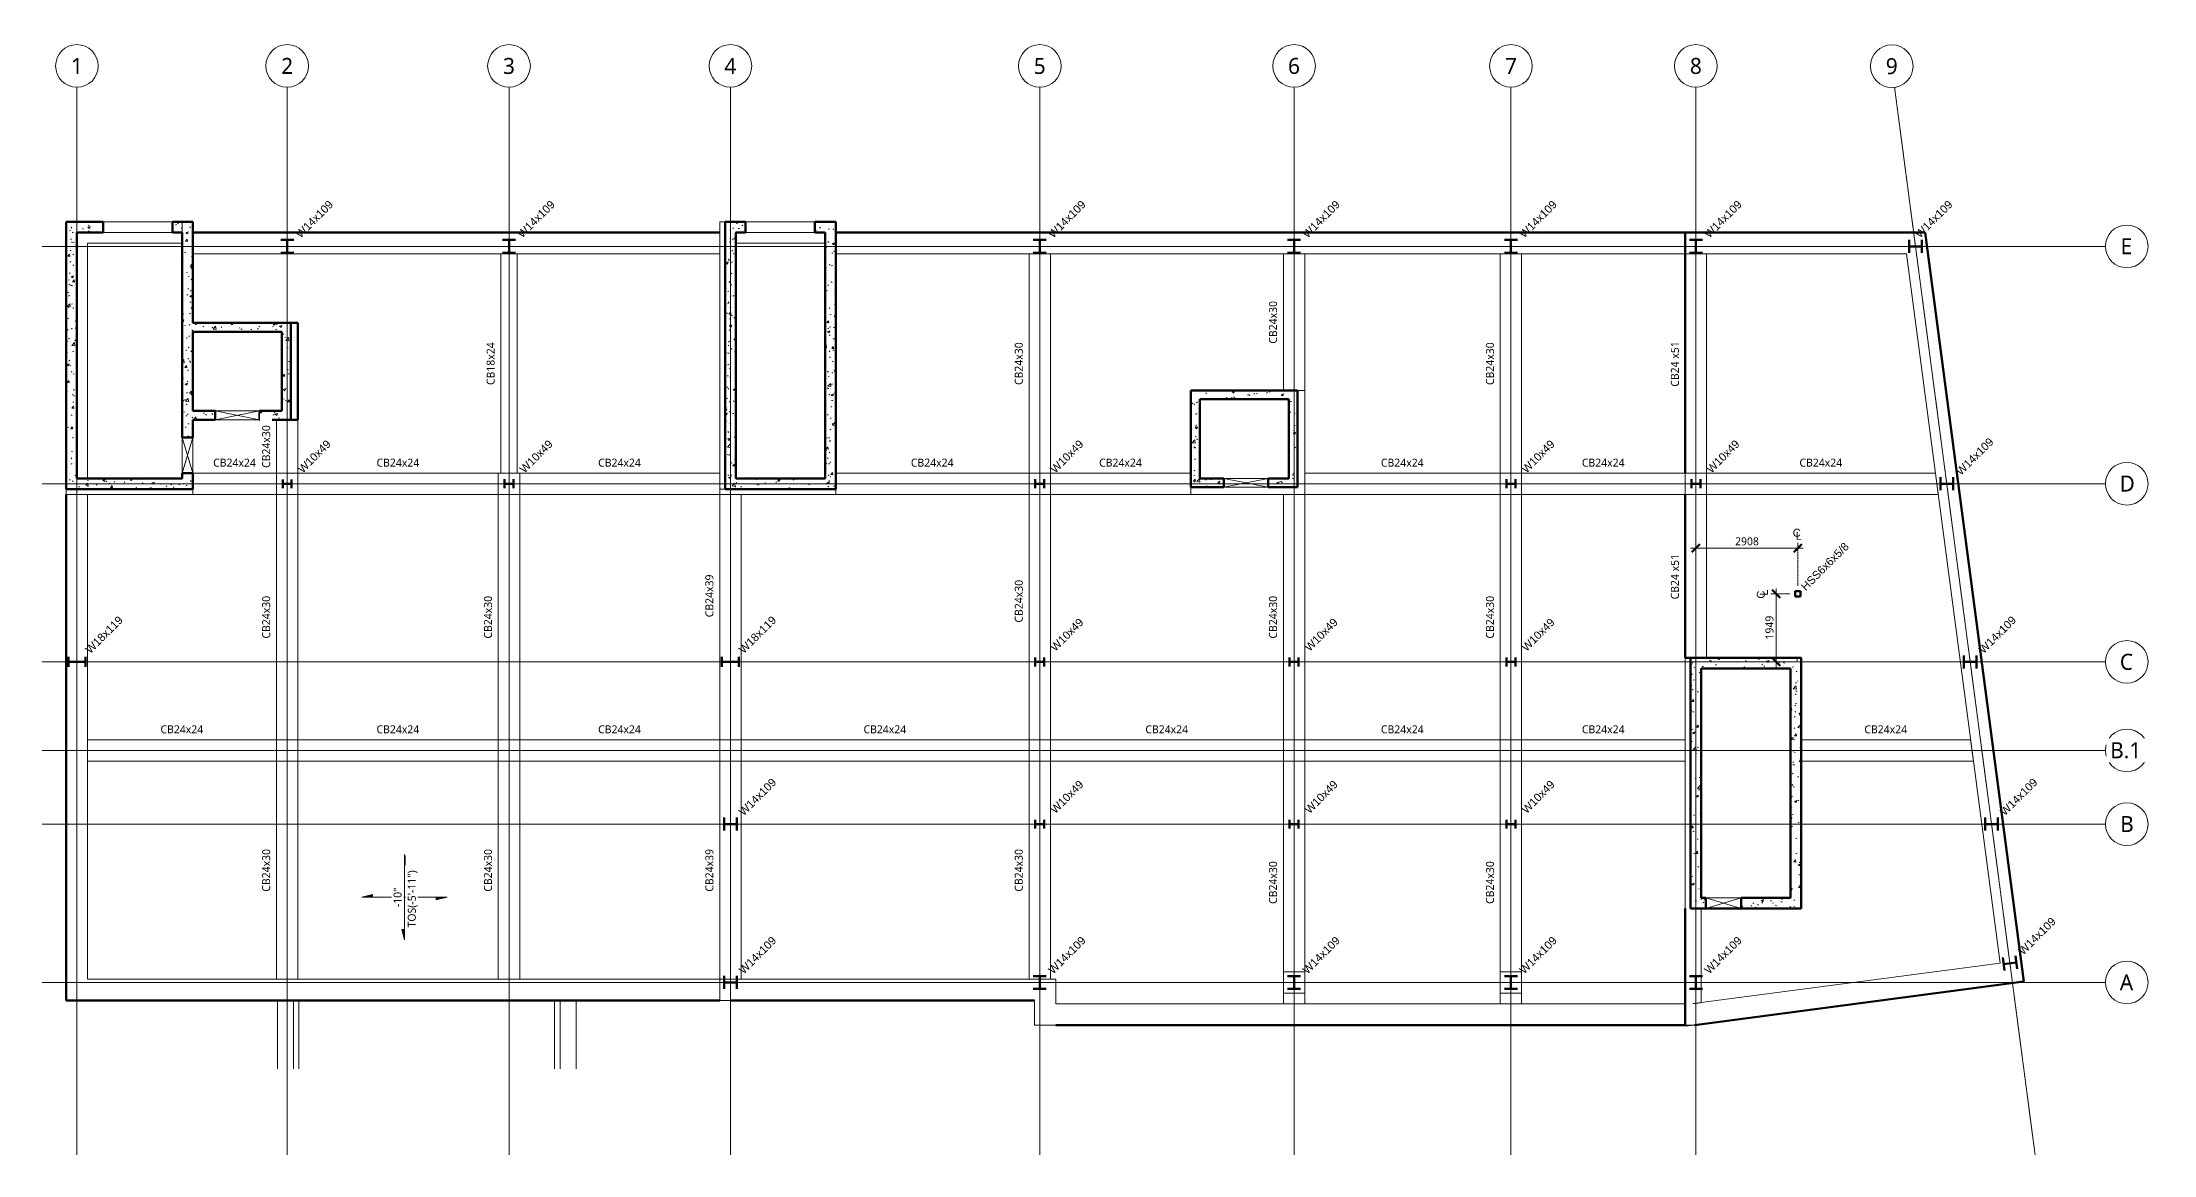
# Model space of a CAD drawing. Header units: millimetres. Extents: x -34671 to 25654, y -13322 to 18470.
import ezdxf

# ---------------------------------------------------------------- set-up
doc = ezdxf.new("R2010")
doc.units = ezdxf.units.MM
for name, pattern in [('Center 1_4_', [13.49375, 6.35, -2.38125, 2.38125, -2.38125]), ('Dash', [6.35, 3.175, -3.175]), ('Grid Line', [22.225, 12.7, -3.175, 3.175, -3.175]), ('Overhead', [3.96875, 2.38125, -1.5875])]:
    doc.linetypes.add(name, pattern=pattern)
for name, color, linetype, lineweight in [('A-ANNO-DIMS', 211, 'Continuous', 9), ('A-ANNO-DIMS-96', 211, 'Continuous', 9), ('A-ANNO-NOTE-96', 131, 'Continuous', 9), ('A-FLOR', 192, 'Continuous', 50), ('A-FLOR-HDLN', 190, 'Dash', 13), ('A-GENM', 13, 'Continuous', 9), ('A-WALL', 113, 'Continuous', 13), ('A-WALL-HDLN', 110, 'Dash', 13), ('A-WALL-PATT', 111, 'Continuous', 13), ('S-BEAM', 12, 'Continuous', 13), ('S-BEAM-HDLN', 1, 'Dash', 9), ('S-BEAM-IDEN', 2, 'Continuous', 9), ('S-COLS', 52, 'Continuous', 13), ('S-COLS-IDEN', 171, 'Continuous', 9), ('S-COLS-SYMB', 171, 'Continuous', 70), ('S-FLOR-SYMB', 171, 'Continuous', 9), ('S-GRID', 1, 'Continuous', 9), ('S-GRID-IDEN', 1, 'Continuous', 20)]:
    doc.layers.add(name, color=color, linetype=linetype, lineweight=lineweight)
doc.styles.add('Arial', font='arial.ttf', dxfattribs={"height": 228.6})
doc.styles.add('Arial_1', font='arial.ttf', dxfattribs={"height": 2.38125})
doc.styles.add('Trebuchet MS', font='trebuc.ttf', dxfattribs={"height": 457.2})
doc.styles.add('Trebuchet MS_1', font='trebuc.ttf', dxfattribs={"height": 228.6})
doc.dimstyles.new('Default', dxfattribs={"dimscale": 304.8, "dimtxt": 235.675377, "dimasz": 0.75, "dimexe": 0.5, "dimexo": 0.5, "dimgap": 0.0625, "dimtad": 1, "dimdec": 0, "dimzin": 0, "dimdsep": 46, "dimtxsty": 'Trebuchet MS_1', "dimblk1": 'OBLIQUE', "dimblk2": 'OBLIQUE', "dimsah": 1, "dimcen": 0.09, "dimdle": 0.5, "dimazin": 0, "dimtfac": 1, "dimtdec": 4, "dimtix": 1, "dimtmove": 0, "dimatfit": 3, "dimfxl": 1, "dimtvp": 1, "dimtfill": 1, "dimtolj": 1, "dimtzin": 0, "dimarcsym": 2})
doc.dimstyles.new('Default_1', dxfattribs={"dimscale": 304.8, "dimtxt": 235.675377, "dimasz": 0.75, "dimexe": 0.5, "dimexo": 0.5, "dimgap": 0.0625, "dimtad": 1, "dimdec": 0, "dimzin": 0, "dimdsep": 46, "dimtxsty": 'Trebuchet MS_1', "dimblk1": 'OBLIQUE', "dimblk2": 'OBLIQUE', "dimsah": 1, "dimcen": 0.09, "dimdle": 0.5, "dimazin": 0, "dimtfac": 1, "dimtdec": 4, "dimtix": 1, "dimtmove": 0, "dimatfit": 3, "dimfxl": 1, "dimtvp": 1, "dimtfill": 1, "dimtolj": 1, "dimtzin": 0, "dimarcsym": 2})
pattern_1 = [(50, (0, 0), (699.587, -61.206), [73.152, -804.672]), (355, (0, 0), (-135.332, 733.658), [58.522, -643.738]), (100.451, (58.3, -5.1), (564.26, 672.448), [62.17, -683.866]), (46.184, (0, 195.1), (1040.944, -161.445), [109.728, -1207.008]), (96.636, (86.7, 181.6), (911.626, 950.122), [93.254, -1025.8]), (351.184, (0, 195.1), (911.635, 950.113), [87.782, -965.606]), (21, (97.54, 146.3), (582.199, -392.698), [73.152, -804.672]), (326, (97.54, 146.3), (237.32, 707.282), [58.522, -643.738]), (71.451, (146.05, 113.6), (819.522, 314.578), [62.17, -683.866]), (37.5, (0, 0), (11.8602, 324.6915), [32.187, -603.748, 32.187, -621.304, -646.176]), (37.5, (0, 0), (11.8602, 324.6915), [-1289.426, 32.187, -613.989]), (7.5, (0, 0), (256.5876, 384.6935), [32.187, -340.401, 32.187, -589.117, -246.278]), (7.5, (0, 0), (256.5876, 384.6935), [-993.892, 32.187, -214.092]), (327.5, (-217.5, 0), (520.6689, -21.9995), [32.187, -211.653, 32.187, -728.594, -1009.498]), (327.5, (-217.5, 0), (520.6689, -21.9995), [-1004.621, 32.187, -977.311]), (317.5, (-315.04, 0), (568.816, 97.638), [32.187, -284.805, 32.187, -473.05, -716.89]), (317.5, (-315.04, 0), (568.816, 97.638), [-822.228, 32.187, -684.703])]

# ---------------------------------------------------------------- blocks, each defined once
blk = doc.blocks.new('GM_OpeningWall_Type - 40x88-984678-L1')
at = {"layer": 'A-GENM'}
for p, q in [((-508, 152), (508, -152)), ((-508, -152), (508, 152))]:
    blk.add_line(p, q, dxfattribs=at)
blk = doc.blocks.new('GM_OpeningWall_Type - 50x87-984679-L1')
at = {"layer": 'A-GENM', "linetype": 'Overhead'}
for p, q in [((-635, 127), (635, 127)), ((-635, -127), (635, -127))]:
    blk.add_line(p, q, dxfattribs=at)
at = {"layer": 'A-GENM'}
for p, q in [((-635, 127), (635, -127)), ((-635, -127), (635, 127))]:
    blk.add_line(p, q, dxfattribs=at)
blk = doc.blocks.new('W Shapes-Column - W14x109-938858-L1')
at = {"layer": 'S-COLS-SYMB'}
for p, q in [((-185.42, 181.61), (185.42, 181.61)), ((0, 181.61), (0, -181.61)), ((-185.42, -181.61), (185.42, -181.61))]:
    blk.add_line(p, q, dxfattribs=at)
blk = doc.blocks.new('W Shapes-Column - W14x109-938859-L1')
at = {"layer": 'S-COLS-SYMB'}
for p, q in [((-185.42, 181.61), (185.42, 181.61)), ((0, 181.61), (0, -181.61)), ((-185.42, -181.61), (185.42, -181.61))]:
    blk.add_line(p, q, dxfattribs=at)
blk = doc.blocks.new('W Shapes-Column - W14x109-938860-L1')
at = {"layer": 'S-COLS-SYMB'}
for p, q in [((-185.42, 181.61), (185.42, 181.61)), ((0, 181.61), (0, -181.61)), ((-185.42, -181.61), (185.42, -181.61))]:
    blk.add_line(p, q, dxfattribs=at)
blk = doc.blocks.new('W Shapes-Column - W10x49-938861-L1')
at = {"layer": 'S-COLS-SYMB'}
for p, q in [((-127, 127), (127, 127)), ((0, 127), (0, -127)), ((-127, -127), (127, -127))]:
    blk.add_line(p, q, dxfattribs=at)
blk = doc.blocks.new('W Shapes-Column - W10x49-938862-L1')
at = {"layer": 'S-COLS-SYMB'}
for p, q in [((-127, 127), (127, 127)), ((0, 127), (0, -127)), ((-127, -127), (127, -127))]:
    blk.add_line(p, q, dxfattribs=at)
blk = doc.blocks.new('W Shapes-Column - W10x49-938863-L1')
at = {"layer": 'S-COLS-SYMB'}
for p, q in [((-127, 127), (127, 127)), ((0, 127), (0, -127)), ((-127, -127), (127, -127))]:
    blk.add_line(p, q, dxfattribs=at)
blk = doc.blocks.new('W Shapes-Column - W18x119-938864-L1')
at = {"layer": 'S-COLS-SYMB'}
for p, q in [((-143.51, 241.3), (143.51, 241.3)), ((0, 241.3), (0, -241.3)), ((-143.51, -241.3), (143.51, -241.3))]:
    blk.add_line(p, q, dxfattribs=at)
blk = doc.blocks.new('W Shapes-Column - W18x119-938865-L1')
at = {"layer": 'S-COLS-SYMB'}
for p, q in [((-143.51, 241.3), (143.51, 241.3)), ((0, 241.3), (0, -241.3)), ((-143.51, -241.3), (143.51, -241.3))]:
    blk.add_line(p, q, dxfattribs=at)
blk = doc.blocks.new('W Shapes-Column - W14x109-938866-L1')
at = {"layer": 'S-COLS-SYMB'}
for p, q in [((-185.42, 181.61), (185.42, 181.61)), ((0, 181.61), (0, -181.61)), ((-185.42, -181.61), (185.42, -181.61))]:
    blk.add_line(p, q, dxfattribs=at)
blk = doc.blocks.new('W Shapes-Column - W14x109-938867-L1')
at = {"layer": 'S-COLS-SYMB'}
for p, q in [((-185.42, 181.61), (185.42, 181.61)), ((0, 181.61), (0, -181.61)), ((-185.42, -181.61), (185.42, -181.61))]:
    blk.add_line(p, q, dxfattribs=at)
blk = doc.blocks.new('W Shapes-Column - W14x109-938868-L1')
at = {"layer": 'S-COLS-SYMB'}
for p, q in [((-185.42, 181.61), (185.42, 181.61)), ((0, 181.61), (0, -181.61)), ((-185.42, -181.61), (185.42, -181.61))]:
    blk.add_line(p, q, dxfattribs=at)
blk = doc.blocks.new('HSS-Hollow Structural Section-Column - HSS6x6x5_8-987215-L1')
at = {"layer": 'S-COLS-SYMB'}
for p, q in [((-76.2, 76.2), (76.2, 76.2)), ((-76.2, 76.2), (-76.2, -76.2)), ((76.2, 76.2), (76.2, -76.2)), ((-76.2, -76.2), (76.2, -76.2))]:
    blk.add_line(p, q, dxfattribs=at)
blk = doc.blocks.new('W Shapes-Column - W10x49-938872-L1')
at = {"layer": 'S-COLS-SYMB'}
for p, q in [((-127, 127), (127, 127)), ((0, 127), (0, -127)), ((-127, -127), (127, -127))]:
    blk.add_line(p, q, dxfattribs=at)
blk = doc.blocks.new('W Shapes-Column - W14x109-938869-L1')
at = {"layer": 'S-COLS-SYMB'}
for p, q in [((-185.42, 181.61), (185.42, 181.61)), ((0, 181.61), (0, -181.61)), ((-185.42, -181.61), (185.42, -181.61))]:
    blk.add_line(p, q, dxfattribs=at)
blk = doc.blocks.new('W Shapes-Column - W10x49-938870-L1')
at = {"layer": 'S-COLS-SYMB'}
for p, q in [((-127, 127), (127, 127)), ((0, 127), (0, -127)), ((-127, -127), (127, -127))]:
    blk.add_line(p, q, dxfattribs=at)
blk = doc.blocks.new('W Shapes-Column - W10x49-938871-L1')
at = {"layer": 'S-COLS-SYMB'}
for p, q in [((-127, 127), (127, 127)), ((0, 127), (0, -127)), ((-127, -127), (127, -127))]:
    blk.add_line(p, q, dxfattribs=at)
blk = doc.blocks.new('Grid - Grid Head - Circle-13776-L1')
at = {"layer": 'S-GRID-IDEN'}
blk.add_circle((0, 0), 6.35, dxfattribs=at)
blk = doc.blocks.new('Linear Dimension Style - Sym_CenterLine-578730-L1')
at = {"layer": 'A-ANNO-NOTE-96', "color": 0, "lineweight": 20, "char_height": 2.38, "attachment_point": 1, "style": 'Arial_1'}
for s, insert, width in [('C', (-1.49, 2.59), 2.9662), ('L', (-0.61, 1.7), 2.2447)]:
    blk.add_mtext(s, dxfattribs=dict(at, insert=insert, width=width))
blk = doc.blocks.new('DIMBLOCK1-L1')
at = {"layer": 'A-ANNO-DIMS-96'}
for p, q in [((12421, 4011), (15634, 4011)), ((12573, 4011), (12573, 4020)), ((12573, 4011), (12573, 3858)), ((15481, 4011), (15481, 4163))]:
    blk.add_line(p, q, dxfattribs=at)
at = {"layer": 'A-ANNO-DIMS-96', "lineweight": 50}
for p, q in [((12573, 4011), (12459, 3896)), ((12573, 4011), (12687, 4125)), ((15481, 4011), (15367, 3896)), ((15481, 4011), (15596, 4125))]:
    blk.add_line(p, q, dxfattribs=at)
at = {"layer": 'A-ANNO-DIMS-96', "linetype": 'Center 1_4_'}
blk.add_line((15481, 4011), (15481, 2940), dxfattribs=at)
at = {"layer": 'A-ANNO-DIMS-96', "color": 0, "insert": (13692, 4322), "char_height": 228.6, "width": 805.29, "attachment_point": 1, "line_spacing_factor": 1.048425, "style": 'Trebuchet MS_1', "bg_fill": 3, "box_fill_scale": 1.25, "bg_fill_color": 256, "bg_fill_true_color": 13158600, "bg_fill_transparency": 0}
blk.add_mtext('2908', dxfattribs=at)
blk = doc.blocks.new('_Oblique')
at = {"color": 0, "linetype": 'ByBlock', "lineweight": -2}
blk.add_line((-0.5, -0.5), (0.5, 0.5), dxfattribs=at)
blk = doc.blocks.new('DIMBLOCK2-L1')
at = {"layer": 'A-ANNO-DIMS-96'}
for p, q in [((14870, 2711), (14718, 2711)), ((14870, 2864), (14870, 610)), ((14870, 762), (14718, 762)), ((14870, 762), (14880, 762))]:
    blk.add_line(p, q, dxfattribs=at)
at = {"layer": 'A-ANNO-DIMS-96', "lineweight": 50}
for p, q in [((14870, 2711), (14756, 2826)), ((14870, 2711), (14985, 2597)), ((14870, 762), (14756, 876)), ((14870, 762), (14985, 648))]:
    blk.add_line(p, q, dxfattribs=at)
at = {"layer": 'A-ANNO-DIMS-96', "linetype": 'Center 1_4_'}
blk.add_line((14870, 2711), (15253, 2711), dxfattribs=at)
at = {"layer": 'A-ANNO-DIMS-96', "color": 0, "insert": (14559, 1401), "char_height": 228.6, "width": 805.29, "attachment_point": 1, "rotation": 90, "line_spacing_factor": 1.048425, "style": 'Trebuchet MS_1', "bg_fill": 3, "box_fill_scale": 1.25, "bg_fill_color": 256, "bg_fill_true_color": 13158600, "bg_fill_transparency": 0}
blk.add_mtext('1949', dxfattribs=at)
blk = doc.blocks.new('Span Direction Fixed - Two Way Slab - 1_2_-144945-L1')
at = {"layer": 'S-FLOR-SYMB'}
for points in [[(0, 9.52), (0, 12.7), (0.79, 9.52)], [(-9.63, 0.82), (-9.63, 0), (-12.7, 0)], [(9.63, -0.82), (9.63, 0), (12.7, 0)], [(0, -9.48), (0, -12.7), (-0.79, -9.48)]]:
    blk.add_hatch(color=256, dxfattribs=at).paths.add_polyline_path(points)
for p, q in [((0.79, 9.52), (0, 12.7)), ((0, 12.7), (0, 0)), ((0, 9.52), (0.79, 9.52)), ((-9.63, 0.82), (-12.7, 0)), ((0, 0), (-12.7, 0)), ((-9.63, 0), (-9.63, 0.82)), ((0, -12.7), (0, 0)), ((0, 0), (12.7, 0)), ((9.63, -0.82), (12.7, 0)), ((9.63, 0), (9.63, -0.82)), ((0, -9.48), (-0.79, -9.48)), ((-0.79, -9.48), (0, -12.7))]:
    blk.add_line(p, q, dxfattribs=at)

msp = doc.modelspace()

# ---------------------------------------------------------------- hatches: boundary and pattern name
at = {"layer": 'A-WALL-PATT', "lineweight": 9}
h = msp.add_hatch(dxfattribs=at)
h.set_pattern_fill('FP_1', color=256, style=0, pattern_type=2)
h.set_pattern_definition(pattern_1)
h.paths.add_polyline_path([(-30670.5, 13030.2), (-30670.5, 13335), (-30949.9, 13335), (-30949.9, 13030.2)])
h.paths.add_polyline_path([(-32931.1, 13030.2), (-32931.1, 13335), (-33985.2, 13335), (-33985.2, 13030.2), (-33680.4, 13030.2)])
h = msp.add_hatch(dxfattribs=at)
h.set_pattern_fill('FP_1', color=256, style=0, pattern_type=2)
h.set_pattern_definition(pattern_1)
h.paths.add_polyline_path([(-30365.7, 10452.1), (-30365.7, 13335), (-30670.5, 13335), (-30670.5, 10452.1)])
h = msp.add_hatch(dxfattribs=at)
h.set_pattern_fill('FP_1', color=256, style=0, pattern_type=2)
h.set_pattern_definition(pattern_1)
h.paths.add_polyline_path([(-12001.5, 13030.2), (-12001.5, 13335), (-12598.4, 13335), (-12598.4, 13030.2), (-12306.3, 13030.2)])
h.paths.add_polyline_path([(-14859, 13030.2), (-14579.6, 13030.2), (-14579.6, 13335), (-15163.8, 13335), (-15163.8, 13030.2)])
h = msp.add_hatch(dxfattribs=at)
h.set_pattern_fill('FP_1', color=256, style=0, pattern_type=2)
h.set_pattern_definition(pattern_1)
h.paths.add_polyline_path([(-33985.2, 5702.3), (-33680.4, 5702.3), (-33680.4, 13030.2), (-33985.2, 13030.2), (-33985.2, 8327.7)])
h = msp.add_hatch(dxfattribs=at)
h.set_pattern_fill('FP_1', color=256, style=0, pattern_type=2)
h.set_pattern_definition(pattern_1)
h.paths.add_polyline_path([(-15163.8, 5702.3), (-14859, 6007.1), (-14859, 13030.2), (-15163.8, 13030.2)])
h = msp.add_hatch(dxfattribs=at)
h.set_pattern_fill('FP_1', color=256, style=0, pattern_type=2)
h.set_pattern_definition(pattern_1)
h.paths.add_polyline_path([(-12001.5, 5702.3), (-12001.5, 13030.2), (-12306.3, 13030.2), (-12306.3, 6007.1)])
h = msp.add_hatch(dxfattribs=at)
h.set_pattern_fill('FP_1', color=256, style=0, pattern_type=2)
h.set_pattern_definition(pattern_1)
h.paths.add_polyline_path([(-27825.7, 10198.1), (-27571.7, 10198.1), (-27571.7, 10452.1), (-30670.5, 10452.1), (-30670.5, 10198.1), (-29240.1, 10198.1)])
h = msp.add_hatch(dxfattribs=at)
h.set_pattern_fill('FP_1', color=256, style=0, pattern_type=2)
h.set_pattern_definition(pattern_1)
h.paths.add_polyline_path([(-30365.7, 7937.5), (-30365.7, 10198.1), (-30670.5, 10198.1), (-30670.5, 7937.5)])
h = msp.add_hatch(dxfattribs=at)
h.set_pattern_fill('FP_1', color=256, style=0, pattern_type=2)
h.set_pattern_definition(pattern_1)
h.paths.add_polyline_path([(-27571.7, 7683.5), (-27571.7, 10198.1), (-27825.7, 10198.1), (-27825.7, 7937.5)])
h = msp.add_hatch(dxfattribs=at)
h.set_pattern_fill('FP_1', color=256, style=0, pattern_type=2)
h.set_pattern_definition(pattern_1)
h.paths.add_polyline_path([(1193.8, 8267.7), (1193.8, 8521.7), (-1854.2, 8521.7), (-1854.2, 8267.7), (939.8, 8267.7)])
h = msp.add_hatch(dxfattribs=at)
h.set_pattern_fill('FP_1', color=256, style=0, pattern_type=2)
h.set_pattern_definition(pattern_1)
h.paths.add_polyline_path([(-27571.7, 7683.5), (-27825.7, 7937.5), (-28460.7, 7937.5), (-28460.7, 7683.5)])
h.paths.add_polyline_path([(-29730.7, 7683.5), (-29730.7, 7937.5), (-30670.5, 7937.5), (-30670.5, 7683.5), (-30365.7, 7683.5)])
h = msp.add_hatch(dxfattribs=at)
h.set_pattern_fill('FP_1', color=256, style=0, pattern_type=2)
h.set_pattern_definition(pattern_1)
h.paths.add_polyline_path([(-1600.2, 6007.1), (-1600.2, 8267.7), (-1854.2, 8267.7), (-1854.2, 6007.1)])
h = msp.add_hatch(dxfattribs=at)
h.set_pattern_fill('FP_1', color=256, style=0, pattern_type=2)
h.set_pattern_definition(pattern_1)
h.paths.add_polyline_path([(1193.8, 5753.1), (1193.8, 8267.7), (939.8, 8267.7), (939.8, 5753.1)])
h = msp.add_hatch(dxfattribs=at)
h.set_pattern_fill('FP_1', color=256, style=0, pattern_type=2)
h.set_pattern_definition(pattern_1)
h.paths.add_polyline_path([(-30365.7, 5702.3), (-30365.7, 6159.5), (-30670.5, 6159.5), (-30670.5, 5702.3)])
h.paths.add_polyline_path([(-30365.7, 7175.5), (-30365.7, 7683.5), (-30670.5, 7683.5), (-30670.5, 7175.5)])
h = msp.add_hatch(dxfattribs=at)
h.set_pattern_fill('FP_1', color=256, style=0, pattern_type=2)
h.set_pattern_definition(pattern_1)
h.paths.add_polyline_path([(-30670.5, 5702.3), (-30670.5, 6007.1), (-33680.4, 6007.1), (-33680.4, 5702.3)])
h = msp.add_hatch(dxfattribs=at)
h.set_pattern_fill('FP_1', color=256, style=0, pattern_type=2)
h.set_pattern_definition(pattern_1)
h.paths.add_polyline_path([(-12001.5, 5702.3), (-12306.3, 6007.1), (-14859, 6007.1), (-15163.8, 5702.3), (-13959.2, 5702.3)])
h = msp.add_hatch(dxfattribs=at)
h.set_pattern_fill('FP_1', color=256, style=0, pattern_type=2)
h.set_pattern_definition(pattern_1)
h.paths.add_polyline_path([(939.8, 5753.1), (939.8, 6007.1), (355.6, 6007.1), (355.6, 5753.1)])
h.paths.add_polyline_path([(-914.4, 5753.1), (-914.4, 6007.1), (-1854.2, 6007.1), (-1854.2, 5753.1)])
h = msp.add_hatch(dxfattribs=at)
h.set_pattern_fill('FP_1', color=256, style=0, pattern_type=2)
h.set_pattern_definition(pattern_1)
h.paths.add_polyline_path([(12725.4, -5981.7), (12725.4, 876.3), (12420.6, 876.3), (12420.6, -5981.7)])
h = msp.add_hatch(dxfattribs=at)
h.set_pattern_fill('FP_1', color=256, style=0, pattern_type=2)
h.set_pattern_definition(pattern_1)
h.paths.add_polyline_path([(15278.1, 571.5), (15582.9, 571.5), (15582.9, 876.3), (12725.4, 876.3), (12725.4, 571.5)])
h = msp.add_hatch(dxfattribs=at)
h.set_pattern_fill('FP_1', color=256, style=0, pattern_type=2)
h.set_pattern_definition(pattern_1)
h.paths.add_polyline_path([(15582.9, -5981.7), (15582.9, 571.5), (15278.1, 571.5), (15278.1, -5981.7)])
h = msp.add_hatch(dxfattribs=at)
h.set_pattern_fill('FP_1', color=256, style=0, pattern_type=2)
h.set_pattern_definition(pattern_1)
h.paths.add_polyline_path([(15582.9, -6286.5), (15582.9, -5981.7), (13868.4, -5981.7), (13868.4, -6286.5)])
h.paths.add_polyline_path([(12852.4, -6286.5), (12852.4, -5981.7), (12420.6, -5981.7), (12420.6, -6286.5)])

# ---------------------------------------------------------------- linework, layer by layer
at = {"layer": 'A-FLOR'}
for p, q in [((-15316.2, 13030.2), (-30365.7, 13030.2)), ((19127.6, 13030.2), (-12001.5, 13030.2)), ((12268.2, 13030.2), (12268.2, 6159.5)), ((21945.6, -8374.4), (19127.6, 13030.2)), ((-27571.7, 10452.1), (-27368.5, 10452.1)), ((-27368.5, 10452.1), (-27368.5, 7683.5)), ((-27368.5, 7683.5), (-27571.7, 7683.5)), ((-33985.2, 5549.9), (-33985.2, -8915.4)), ((12268.2, 5549.9), (12268.2, 876.3)), ((12268.2, 876.3), (12420.6, 876.3)), ((12268.2, -6286.5), (12268.2, -9613.9)), ((13868.4, -6286.5), (12852.4, -6286.5)), ((12530.3, -9613.9), (21945.6, -8374.4)), ((-33985.2, -8915.4), (-15316.2, -8915.4)), ((-15011.4, -8915.4), (-6324.6, -8915.4)), ((-5715, -9613.9), (12268.2, -9613.9))]:
    msp.add_line(p, q, dxfattribs=at)
at = {"layer": 'A-FLOR-HDLN'}
for p, q in [((-30365.7, 6159.5), (-30365.7, 7175.5)), ((-21564.6, 6159.5), (-21640.8, 6159.5)), ((-21031.2, 6159.5), (-21107.4, 6159.5)), ((-33375.6, 5549.9), (-30365.7, 5549.9)), ((-15163.8, 5702.3), (-15316.2, 5702.3)), ((-15011.4, 5549.9), (-15011.4, 5702.3)), ((-15011.4, -1460.5), (-15316.2, -1460.5)), ((-15316.2, -2070.1), (-15011.4, -2070.1)), ((-5715, -8305.8), (-5867.4, -8305.8)), ((-5715, -9004.3), (-5715, -8305.8)), ((787.4, -8089.9), (787.4, -8699.5)), ((1397, -8699.5), (1397, -8089.9)), ((6985, -8089.9), (6985, -8699.5)), ((7594.6, -8699.5), (7594.6, -8089.9))]:
    msp.add_line(p, q, dxfattribs=at)
at = {"layer": 'A-WALL', "lineweight": 50}
for p, q in [((-32931.1, 13335), (-33985.2, 13335)), ((-33985.2, 13335), (-33985.2, 5702.3)), ((-32931.1, 13030.2), (-32931.1, 13335)), ((-30365.7, 13335), (-30949.9, 13335)), ((-30949.9, 13335), (-30949.9, 13030.2)), ((-30365.7, 10452.1), (-30365.7, 13335)), ((-14579.6, 13335), (-15163.8, 13335)), ((-15163.8, 13335), (-15163.8, 5702.3)), ((-14579.6, 13030.2), (-14579.6, 13335)), ((-12001.5, 13335), (-12598.4, 13335)), ((-12598.4, 13335), (-12598.4, 13030.2)), ((-12001.5, 5702.3), (-12001.5, 13335)), ((-33680.4, 13030.2), (-32931.1, 13030.2)), ((-33680.4, 6007.1), (-33680.4, 13030.2)), ((-30949.9, 13030.2), (-30670.5, 13030.2)), ((-30670.5, 13030.2), (-30670.5, 7175.5)), ((-14859, 13030.2), (-14579.6, 13030.2)), ((-14859, 6007.1), (-14859, 13030.2)), ((-12598.4, 13030.2), (-12306.3, 13030.2)), ((-12306.3, 13030.2), (-12306.3, 6007.1)), ((-27571.7, 10452.1), (-30365.7, 10452.1)), ((-27571.7, 7683.5), (-27571.7, 10452.1)), ((-30365.7, 10198.1), (-27825.7, 10198.1)), ((-30365.7, 7937.5), (-30365.7, 10198.1)), ((-27825.7, 10198.1), (-27825.7, 7937.5)), ((1193.8, 8521.7), (-1854.2, 8521.7)), ((-1854.2, 8521.7), (-1854.2, 5753.1)), ((1193.8, 5753.1), (1193.8, 8521.7)), ((-29730.7, 7937.5), (-30365.7, 7937.5)), ((-29730.7, 7683.5), (-29730.7, 7937.5)), ((-27825.7, 7937.5), (-28460.7, 7937.5)), ((-28460.7, 7937.5), (-28460.7, 7683.5)), ((-1600.2, 8267.7), (939.8, 8267.7)), ((-1600.2, 6007.1), (-1600.2, 8267.7)), ((939.8, 8267.7), (939.8, 6007.1)), ((-30365.7, 7175.5), (-30365.7, 7683.5)), ((-30365.7, 7683.5), (-29730.7, 7683.5)), ((-28460.7, 7683.5), (-27571.7, 7683.5)), ((-30670.5, 7175.5), (-30365.7, 7175.5)), ((-30670.5, 6159.5), (-30670.5, 6007.1)), ((-30365.7, 6159.5), (-30670.5, 6159.5)), ((-30365.7, 5702.3), (-30365.7, 6159.5)), ((-33985.2, 5702.3), (-30365.7, 5702.3)), ((-30670.5, 6007.1), (-33680.4, 6007.1)), ((-15163.8, 5702.3), (-12001.5, 5702.3)), ((-12306.3, 6007.1), (-14859, 6007.1)), ((-1854.2, 5753.1), (-914.4, 5753.1)), ((-914.4, 6007.1), (-1600.2, 6007.1)), ((-914.4, 5753.1), (-914.4, 6007.1)), ((939.8, 6007.1), (355.6, 6007.1)), ((355.6, 6007.1), (355.6, 5753.1)), ((355.6, 5753.1), (1193.8, 5753.1)), ((15582.9, 876.3), (12420.6, 876.3)), ((12420.6, 876.3), (12420.6, -6286.5)), ((15582.9, -6286.5), (15582.9, 876.3)), ((12725.4, 571.5), (15278.1, 571.5)), ((12725.4, -5981.7), (12725.4, 571.5)), ((15278.1, 571.5), (15278.1, -5981.7)), ((12852.4, -5981.7), (12725.4, -5981.7)), ((12852.4, -6286.5), (12852.4, -5981.7)), ((15278.1, -5981.7), (13868.4, -5981.7)), ((13868.4, -5981.7), (13868.4, -6286.5)), ((12420.6, -6286.5), (12852.4, -6286.5)), ((13868.4, -6286.5), (15582.9, -6286.5))]:
    msp.add_line(p, q, dxfattribs=at)
at = {"layer": 'A-WALL'}
for p, q in [((-32931.1, 13335), (-30949.9, 13335)), ((-15316.2, 5549.9), (-15316.2, 13335)), ((-15163.8, 13335), (-15316.2, 13335)), ((-14579.6, 13335), (-12598.4, 13335)), ((-30670.5, 12725.4), (-33375.6, 12725.4)), ((-33375.6, 12725.4), (-33375.6, 6007.1)), ((-30949.9, 13030.2), (-32931.1, 13030.2)), ((-12306.3, 12725.4), (-14859, 12725.4)), ((-12598.4, 13030.2), (-14579.6, 13030.2)), ((-21564.6, 12420.6), (-30365.7, 12420.6)), ((-15316.2, 12420.6), (-21107.4, 12420.6)), ((-6477, 12420.6), (-12001.5, 12420.6)), ((787.4, 12420.6), (-5867.4, 12420.6)), ((6985, 12420.6), (1397, 12420.6)), ((12268.2, 12420.6), (7594.6, 12420.6)), ((18593, 12420.6), (12877.8, 12420.6)), ((21261.6, -7849.5), (18593, 12420.6)), ((1397, 8521.7), (1397, 6159.5)), ((-30670.5, 6159.5), (-30670.5, 7175.5)), ((-33985.2, 5549.9), (-33985.2, 5702.3)), ((-33375.6, 5549.9), (-33375.6, -1460.5)), ((-12001.5, 5549.9), (-14706.6, 5549.9)), ((-12001.5, 5702.3), (-12001.5, 5549.9)), ((787.4, 5549.9), (-1854.2, 5549.9)), ((12268.2, -6286.5), (12268.2, 876.3)), ((-33375.6, -2070.1), (-33375.6, -8305.8)), ((12852.4, -5981.7), (13868.4, -5981.7)), ((12725.4, -6286.5), (12725.4, -8973.3)), ((-33375.6, -8305.8), (-27978.1, -8305.8)), ((-27368.5, -8305.8), (-21640.8, -8305.8)), ((-21031.2, -8305.8), (-15316.2, -8305.8)), ((-15316.2, -8305.8), (-15316.2, -8915.4)), ((-14706.6, -8305.8), (-6324.6, -8305.8)), ((12725.4, -8973.3), (21261.6, -7849.5)), ((-27952.7, -10864.8), (-27952.7, -8915.4)), ((-27495.5, -8915.4), (-27495.5, -10864.8)), ((-27335.8, -10864.8), (-27335.8, -8915.4)), ((-20035.2, -8915.4), (-20035.2, -10864.8)), ((-19875.5, -10864.8), (-19875.5, -8915.4)), ((-19418.3, -8915.4), (-19418.3, -10864.8)), ((-15011.4, -8915.4), (-15316.2, -8915.4)), ((-6324.6, -9613.9), (-6324.6, -8915.4)), ((-5715, -9004.3), (787.4, -9004.3)), ((1397, -9004.3), (6985, -9004.3)), ((7594.6, -9004.3), (12268.2, -9004.3)), ((-6324.6, -9613.9), (-5715, -9613.9)), ((12530.3, -9613.9), (12268.2, -9648.4)), ((12268.2, -9613.9), (12268.2, -9648.4))]:
    msp.add_line(p, q, dxfattribs=at)
at = {"layer": 'A-WALL-HDLN'}
for p, q in [((-30670.5, 13030.2), (-30670.5, 13335)), ((-33985.2, 5549.9), (-33375.6, 5549.9)), ((-21640.8, -8305.8), (-21031.2, -8305.8)), ((-15316.2, -8305.8), (-15011.4, -8305.8)), ((12725.4, -8973.3), (12490.3, -9004.3)), ((12529.9, -9613.9), (12268.2, -9613.9))]:
    msp.add_line(p, q, dxfattribs=at)
at = {"layer": 'S-BEAM'}
for p, q in [((-21564.6, 6159.5), (-21564.6, 12420.6)), ((-21107.4, 12420.6), (-21107.4, 6159.5)), ((-6477, 6159.5), (-6477, 12420.6)), ((-5867.4, 12420.6), (-5867.4, 6159.5)), ((787.4, 8521.7), (787.4, 12420.6)), ((1397, 12420.6), (1397, 8521.7)), ((6985, 6159.5), (6985, 12420.6)), ((7594.6, 12420.6), (7594.6, 6159.5)), ((12877.8, 6159.5), (12877.8, 12420.6)), ((-27978.1, 6159.5), (-27978.1, 7683.5)), ((-27368.5, 7683.5), (-27368.5, 6159.5)), ((-30365.7, 6159.5), (-27978.1, 6159.5)), ((-27368.5, 6159.5), (-21640.8, 6159.5)), ((-21031.2, 6159.5), (-15316.2, 6159.5)), ((-12001.5, 6159.5), (-6477, 6159.5)), ((-5867.4, 6159.5), (-1854.2, 6159.5)), ((1397, 6159.5), (6985, 6159.5)), ((7594.6, 6159.5), (12268.2, 6159.5)), ((12877.8, 6159.5), (19417.3, 6159.5)), ((19417.3, 6159.5), (19497.5, 5549.9)), ((-27978.1, 5549.9), (-30365.7, 5549.9)), ((-27978.1, -1460.5), (-27978.1, 5549.9)), ((-27368.5, 5549.9), (-27368.5, -1460.5)), ((-21640.8, 5549.9), (-27368.5, 5549.9)), ((-21640.8, -1460.5), (-21640.8, 5549.9)), ((-15316.2, 5549.9), (-21031.2, 5549.9)), ((-21031.2, 5549.9), (-21031.2, -1460.5)), ((-15316.2, 5549.9), (-15316.2, -1460.5)), ((-14706.6, -1460.5), (-14706.6, 5549.9)), ((-12001.5, 5549.9), (-12001.5, 5702.3)), ((-6477, 5549.9), (-12001.5, 5549.9)), ((-6477, -1460.5), (-6477, 5549.9)), ((-5867.4, 5549.9), (-5867.4, -1460.5)), ((-1854.2, 5549.9), (-5867.4, 5549.9)), ((787.4, -1460.5), (787.4, 5549.9)), ((6985, 5549.9), (1397, 5549.9)), ((1397, 5549.9), (1397, -1460.5)), ((6985, -1460.5), (6985, 5549.9)), ((12268.2, 5549.9), (7594.6, 5549.9)), ((7594.6, 5549.9), (7594.6, -1460.5)), ((19497.5, 5549.9), (12877.8, 5549.9)), ((12877.8, 876.3), (12877.8, 5549.9)), ((-33375.6, -1460.5), (-27978.1, -1460.5)), ((-27978.1, -2070.1), (-27978.1, -1460.5)), ((-27368.5, -1460.5), (-21640.8, -1460.5)), ((-27368.5, -1460.5), (-27368.5, -2070.1)), ((-21640.8, -2070.1), (-21640.8, -1460.5)), ((-21031.2, -1460.5), (-15316.2, -1460.5)), ((-21031.2, -1460.5), (-21031.2, -2070.1)), ((-14706.6, -1460.5), (-6477, -1460.5)), ((-6477, -1460.5), (-6477, -2070.1)), ((-5867.4, -1460.5), (787.4, -1460.5)), ((-5867.4, -1460.5), (-5867.4, -2070.1)), ((787.4, -2070.1), (787.4, -1460.5)), ((1397, -1460.5), (6985, -1460.5)), ((1397, -1460.5), (1397, -2070.1)), ((6985, -2070.1), (6985, -1460.5)), ((7594.6, -1460.5), (12268.2, -1460.5)), ((7594.6, -1460.5), (7594.6, -2070.1)), ((15582.9, -1460.5), (20420.5, -1460.5)), ((20420.5, -1460.5), (20500.7, -2070.1)), ((-27978.1, -2070.1), (-33375.6, -2070.1)), ((-27978.1, -8305.8), (-27978.1, -2070.1)), ((-27368.5, -2070.1), (-27368.5, -8305.8)), ((-21640.8, -2070.1), (-27368.5, -2070.1)), ((-21640.8, -8305.8), (-21640.8, -2070.1)), ((-21031.2, -2070.1), (-21031.2, -8305.8)), ((-15316.2, -2070.1), (-21031.2, -2070.1)), ((-15316.2, -2070.1), (-15316.2, -8305.8)), ((-14706.6, -8305.8), (-14706.6, -2070.1)), ((-6477, -2070.1), (-14706.6, -2070.1)), ((-6477, -8305.8), (-6477, -2070.1)), ((-5867.4, -2070.1), (-5867.4, -8305.8)), ((787.4, -2070.1), (-5867.4, -2070.1)), ((787.4, -2070.1), (787.4, -8089.9)), ((1397, -8089.9), (1397, -2070.1)), ((6985, -2070.1), (1397, -2070.1)), ((6985, -8089.9), (6985, -2070.1)), ((7594.6, -2070.1), (7594.6, -8089.9)), ((12268.2, -2070.1), (7594.6, -2070.1)), ((20500.7, -2070.1), (15582.9, -2070.1)), ((-6324.6, -8305.8), (-6477, -8305.8)), ((787.4, -9004.3), (787.4, -8699.5)), ((1397, -8699.5), (1397, -9004.3)), ((6985, -8699.5), (6985, -9004.3)), ((7594.6, -9004.3), (7594.6, -8699.5))]:
    msp.add_line(p, q, dxfattribs=at)
at = {"layer": 'S-BEAM-HDLN'}
for p, q in [((-21564.6, 12420.6), (-21107.4, 12420.6)), ((-6477, 12420.6), (-5867.4, 12420.6)), ((787.4, 12420.6), (1397, 12420.6)), ((6985, 12420.6), (7594.6, 12420.6)), ((12877.8, 12420.6), (12268.2, 12420.6)), ((1397, 8521.7), (1193.8, 8521.7)), ((-27978.1, 6159.5), (-27978.1, 5549.9)), ((-27368.5, 6159.5), (-27978.1, 6159.5)), ((-27368.5, 5549.9), (-27368.5, 6159.5)), ((-21640.8, 6159.5), (-21640.8, 5549.9)), ((-21107.4, 6159.5), (-21564.6, 6159.5)), ((-21031.2, 5549.9), (-21031.2, 6159.5)), ((-5867.4, 6159.5), (-6477, 6159.5)), ((-6477, 6159.5), (-6477, 5549.9)), ((-5867.4, 5549.9), (-5867.4, 6159.5)), ((1397, 5549.9), (1397, 6159.5)), ((6985, 6159.5), (6985, 5549.9)), ((7594.6, 6159.5), (6985, 6159.5)), ((7594.6, 5549.9), (7594.6, 6159.5)), ((12268.2, 6159.5), (12877.8, 6159.5)), ((12877.8, 5549.9), (12877.8, 6159.5)), ((-30365.7, 5549.9), (-30365.7, 5702.3)), ((-27978.1, 5549.9), (-27368.5, 5549.9)), ((-21640.8, 5549.9), (-21031.2, 5549.9)), ((-15316.2, 5549.9), (-15011.4, 5549.9)), ((-15011.4, 5549.9), (-14706.6, 5549.9)), ((-6477, 5549.9), (-5867.4, 5549.9)), ((-1854.2, 5753.1), (-1854.2, 5549.9)), ((787.4, 5549.9), (1397, 5549.9)), ((6985, 5549.9), (7594.6, 5549.9)), ((12877.8, 5549.9), (12268.2, 5549.9)), ((-33375.6, -2070.1), (-33375.6, -1460.5)), ((-27368.5, -1460.5), (-27978.1, -1460.5)), ((-21031.2, -1460.5), (-21640.8, -1460.5)), ((-14706.6, -1460.5), (-15011.4, -1460.5)), ((-14706.6, -2070.1), (-14706.6, -1460.5)), ((-5867.4, -1460.5), (-6477, -1460.5)), ((1397, -1460.5), (787.4, -1460.5)), ((7594.6, -1460.5), (6985, -1460.5)), ((-27978.1, -2070.1), (-27368.5, -2070.1)), ((-21640.8, -2070.1), (-21031.2, -2070.1)), ((-15011.4, -2070.1), (-14706.6, -2070.1)), ((-6477, -2070.1), (-5867.4, -2070.1)), ((787.4, -2070.1), (1397, -2070.1)), ((6985, -2070.1), (7594.6, -2070.1)), ((-27368.5, -8305.8), (-27978.1, -8305.8)), ((-15011.4, -8305.8), (-14706.6, -8305.8)), ((-5867.4, -8305.8), (-6324.6, -8305.8)), ((787.4, -8089.9), (1397, -8089.9)), ((7594.6, -8089.9), (6985, -8089.9)), ((787.4, -8699.5), (1397, -8699.5)), ((1397, -9004.3), (787.4, -9004.3)), ((7594.6, -8699.5), (6985, -8699.5)), ((7594.6, -9004.3), (6985, -9004.3))]:
    msp.add_line(p, q, dxfattribs=at)
at = {"layer": 'S-COLS'}
for p, q in [((12268.2, 5549.9), (12268.2, 6159.5)), ((-27978.1, -2070.1), (-27978.1, -1460.5)), ((-27368.5, -1460.5), (-27368.5, -2070.1)), ((-21640.8, -2070.1), (-21640.8, -1460.5)), ((-21031.2, -1460.5), (-21031.2, -2070.1)), ((-15316.2, -2070.1), (-15316.2, -1460.5)), ((-6477, -2070.1), (-6477, -1460.5)), ((-5867.4, -1460.5), (-5867.4, -2070.1)), ((787.4, -2070.1), (787.4, -1460.5)), ((1397, -1460.5), (1397, -2070.1)), ((6985, -2070.1), (6985, -1460.5)), ((7594.6, -1460.5), (7594.6, -2070.1))]:
    msp.add_line(p, q, dxfattribs=at)
at = {"layer": 'S-GRID', "linetype": 'Grid Line', "lineweight": 20}
for p, q in [((-34671.3, 12636.5), (24271.2, 12636.5)), ((-34671.3, -3873.5), (24271.2, -3873.5))]:
    msp.add_line(p, q, dxfattribs=at)

# ---------------------------------------------------------------- block references
at = {"layer": 'A-ANNO-NOTE-96', "lineweight": 20, "xscale": 95.99999999999994, "yscale": 95.99999999999994, "zscale": 95.99999999999994}
msp.add_blockref('Linear Dimension Style - Sym_CenterLine-578730-L1', (15481.3, 4317.8), dxfattribs=at)
at = {"layer": 'A-GENM'}
for name, p, rotation in [('GM_OpeningWall_Type - 50x87-984679-L1', (-29095.7, 7810.5), 180), ('GM_OpeningWall_Type - 40x88-984678-L1', (-30518.1, 6667.5), 89.99999999999984), ('GM_OpeningWall_Type - 50x87-984679-L1', (-279.4, 5880.1), 180)]:
    msp.add_blockref(name, p, dxfattribs=dict(at, rotation=rotation))
msp.add_blockref('GM_OpeningWall_Type - 40x88-984678-L1', (13360.4, -6134.1), dxfattribs=at)
at = {"layer": 'S-COLS-SYMB'}
for name, p, rotation in [('W Shapes-Column - W14x109-938860-L1', (-27673.3, 12636.5), 180), ('W Shapes-Column - W14x109-938860-L1', (-21336, 12636.5), 180), ('W Shapes-Column - W14x109-938858-L1', (-6172.2, 12636.5), 180), ('W Shapes-Column - W14x109-938858-L1', (1092.2, 12636.5), 180), ('W Shapes-Column - W14x109-938859-L1', (12573, 12636.5), 180), ('W Shapes-Column - W14x109-938859-L1', (18846.4, 12636.5), 89.99999999999972), ('W Shapes-Column - W14x109-938859-L1', (19739.2, 5854.7), 89.99999999999972), ('W Shapes-Column - W10x49-938863-L1', (-27673.3, 5850.4), 89.99999999999972), ('W Shapes-Column - W10x49-938863-L1', (-21336, 5854.7), 89.99999999999972), ('W Shapes-Column - W10x49-938861-L1', (-6172.2, 5854.7), 89.99999999999972), ('W Shapes-Column - W10x49-938861-L1', (7289.8, 5854.7), 89.99999999999972), ('W Shapes-Column - W10x49-938862-L1', (12573, 5854.7), 89.99999999999972), ('HSS-Hollow Structural Section-Column - HSS6x6x5_8-987215-L1', (15481.3, 2711.4), 89.99999999999972), ('W Shapes-Column - W18x119-938865-L1', (-33680.4, 762), 269.9999999999995), ('W Shapes-Column - W18x119-938864-L1', (-15011.4, 762), 269.9999999999995), ('W Shapes-Column - W10x49-938861-L1', (-6172.2, 762), 89.99999999999972), ('W Shapes-Column - W10x49-938861-L1', (1092.2, 762), 89.99999999999972), ('W Shapes-Column - W10x49-938861-L1', (7289.8, 762), 89.99999999999972), ('W Shapes-Column - W14x109-938859-L1', (20409.7, 762), 89.99999999999972), ('W Shapes-Column - W14x109-938869-L1', (-15011.4, -3873.5), 89.99999999999972), ('W Shapes-Column - W10x49-938870-L1', (-6172.2, -3873.5), 89.99999999999972), ('W Shapes-Column - W10x49-938871-L1', (1092.2, -3873.5), 89.99999999999972), ('W Shapes-Column - W10x49-938872-L1', (7289.8, -3873.5), 89.99999999999972), ('W Shapes-Column - W14x109-938868-L1', (21020, -3873.5), 89.99999999999972), ('W Shapes-Column - W14x109-938868-L1', (21543.3, -7848.5), 97.49999999999962), ('W Shapes-Column - W14x109-938866-L1', (-15011.4, -8394.7), 89.99999999999972), ('W Shapes-Column - W14x109-938867-L1', (-6172.2, -8394.7), 180), ('W Shapes-Column - W14x109-938867-L1', (1092.2, -8394.7), 180), ('W Shapes-Column - W14x109-938866-L1', (7289.8, -8394.7), 180), ('W Shapes-Column - W14x109-938868-L1', (12573, -8394.7), 180)]:
    msp.add_blockref(name, p, dxfattribs=dict(at, rotation=rotation))
msp.add_blockref('W Shapes-Column - W14x109-938858-L1', (7289.8, 12636.5), dxfattribs=at)
at = {"layer": 'S-FLOR-SYMB', "xscale": 95.99999999999994, "yscale": 95.99999999999994, "zscale": 95.99999999999994, "rotation": 89.99999999999986}
msp.add_blockref('Span Direction Fixed - Two Way Slab - 1_2_-144945-L1', (-24323, -5959), dxfattribs=at)
at = {"layer": 'S-GRID-IDEN', "xscale": 95.99999999999994, "yscale": 95.99999999999994, "zscale": 95.99999999999994}
for p in [(-33680.4, 17790.8), (-27673.3, 17790.8), (-21336, 17790.8), (-15011.4, 17790.8), (-6172.2, 17790.8), (1092.2, 17790.8), (7289.8, 17790.8), (12573, 17790.8)]:
    msp.add_blockref('Grid - Grid Head - Circle-13776-L1', p, dxfattribs=at)
for p, rotation in [((18168.5, 17785.6), 7.50000000000011), ((24880.8, 12636.5), 269.9999999999994), ((24880.8, 5854.7), 269.9999999999994), ((24880.8, 762), 269.9999999999994), ((24880.8, -1765.3), 269.9999999999994), ((24880.8, -3873.5), 269.9999999999994), ((24880.8, -8394.7), 269.9999999999994)]:
    msp.add_blockref('Grid - Grid Head - Circle-13776-L1', p, dxfattribs=dict(at, rotation=rotation))

# ---------------------------------------------------------------- texts
at = {"layer": 'S-COLS-IDEN', "char_height": 228.6, "attachment_point": 1, "rotation": 45, "style": 'Arial'}
for s, insert, width in [('W14x109', (-27455.1, 13017.6), 1662.379), ('W14x109', (-21117.8, 13017.6), 1662.379), ('W14x109', (-5954, 13017.6), 1662.379), ('W14x109', (1310.4, 13017.6), 1662.379), ('W14x109', (7508, 13017.6), 1662.379), ('W14x109', (12791.2, 13017.6), 1662.379), ('W14x109', (18812.1, 13017.6), 1662.379), ('W10x49', (-27392.3, 6298.6), 1446.886), ('W10x49', (-21055, 6298.6), 1446.886), ('W10x49', (-5891.2, 6298.6), 1446.886), ('W10x49', (7570.8, 6298.6), 1446.886), ('W10x49', (12854, 6298.6), 1446.886), ('W14x109', (19983, 6235.8), 1662.379), ('HSS6x6x5/8', (15548.8, 2941.9), 2178.025), ('W18x119', (-33462.2, 1143.1), 1662.379), ('W18x119', (-14793.2, 1143.1), 1662.379), ('W10x49', (-5891.2, 1205.9), 1446.886), ('W10x49', (1373.2, 1205.9), 1446.886), ('W10x49', (7570.8, 1205.9), 1446.886), ('W14x109', (20627.9, 1143.1), 1662.379), ('W14x109', (-14793.2, -3492.4), 1662.379), ('W10x49', (-5891.2, -3429.6), 1446.886), ('W10x49', (1373.2, -3429.6), 1446.886), ('W10x49', (7570.8, -3429.6), 1446.886), ('W14x109', (21238.1, -3492.4), 1662.379), ('W14x109', (21761.5, -7467.4), 1662.379), ('W14x109', (-14793.2, -8013.6), 1662.379), ('W14x109', (-5954, -8013.6), 1662.379), ('W14x109', (1310.4, -8013.6), 1662.379), ('W14x109', (7508, -8013.6), 1662.379), ('W14x109', (12791.2, -8013.6), 1662.379)]:
    msp.add_mtext(s, dxfattribs=dict(at, insert=insert, width=width))

# ---------------------------------------------------------------- next in the draw order: texts
at = {"layer": 'S-BEAM-IDEN', "char_height": 228.6, "attachment_point": 1, "rotation": 90, "style": 'Trebuchet MS_1', "bg_fill": 3, "box_fill_scale": 1.25, "bg_fill_color": 256, "bg_fill_true_color": 13158600, "bg_fill_transparency": 0}
for s, insert, width in [('CB24x30', (377.4, 9855), 1493.063), ('CB24 x51', (11858.2, 8626.3), 1608.506), ('CB18x24', (-21974.6, 8673.9), 1493.063), ('CB24x30', (-6887, 8673.9), 1493.063), ('CB24x30', (6575, 8673.9), 1493.063), ('CB24 x51', (11858.2, 2549.4), 1608.506), ('CB24x39', (-15726.2, 2038.1), 1493.063), ('CB24x30', (-6887, 1885.7), 1493.063), ('CB24x30', (-28388.1, 1428.5), 1493.063), ('CB24x30', (-22050.8, 1428.5), 1493.063), ('CB24x30', (377.4, 1428.5), 1493.063), ('CB24x30', (6575, 1428.5), 1493.063), ('CB24x30', (-28388.1, -5804.1), 1493.063), ('CB24x30', (-22050.8, -5804.1), 1493.063), ('CB24x39', (-15726.2, -5804.1), 1493.063), ('CB24x30', (-6887, -5804.1), 1493.063), ('CB24x30', (377.4, -6153.4), 1493.063), ('CB24x30', (6575, -6153.4), 1493.063)]:
    msp.add_mtext(s, dxfattribs=dict(at, insert=insert, width=width))
at = {"layer": 'S-BEAM-IDEN', "char_height": 228.6, "width": 1493.063, "attachment_point": 1, "style": 'Trebuchet MS_1', "bg_fill": 3, "box_fill_scale": 1.25, "bg_fill_color": 256, "bg_fill_true_color": 13158600, "bg_fill_transparency": 0}
for insert in [(-29788.1, 6569.5), (-25120.8, 6569.5), (-18789.9, 6569.5), (-9855.4, 6569.5), (-4477, 6569.5), (3574.8, 6569.5), (9315.2, 6569.5), (15531.4, 6569.5), (-31293, -1050.5), (-25120.8, -1050.5), (-18789.9, -1050.5), (-11208, -1050.5), (-3156.2, -1050.5), (3574.8, -1050.5), (9315.2, -1050.5)]:
    msp.add_mtext('CB24x24', dxfattribs=dict(at, insert=insert))
at = {"layer": 'S-FLOR-SYMB', "insert": (-24634.2, -6246.4), "char_height": 228.6, "width": 692.658, "attachment_point": 1, "rotation": 90, "style": 'Trebuchet MS_1', "bg_fill": 3, "box_fill_scale": 1.25, "bg_fill_color": 256, "bg_fill_true_color": 13158600, "bg_fill_transparency": 0}
msp.add_mtext('-10"', dxfattribs=at)
at = {"layer": 'S-GRID-IDEN', "lineweight": 9, "char_height": 457.2, "attachment_point": 1, "style": 'Trebuchet MS', "bg_fill": 3, "box_fill_scale": 1.25, "bg_fill_color": 256, "bg_fill_true_color": 13158600, "bg_fill_transparency": 0}
for s, insert, width in [('1', (-33851.9, 18020.1), 407.899), ('2', (-27844.8, 18020.1), 407.899), ('3', (-21507.5, 18020.1), 407.899), ('4', (-15182.9, 18020.1), 407.899), ('5', (-6343.7, 18020.1), 407.899), ('6', (920.7, 18020.1), 407.899), ('7', (7118.3, 18020.1), 407.899), ('8', (12401.5, 18020.1), 407.899), ('9', (17997.3, 18014.9), 407.899), ('E', (24703.6, 12868.4), 415.595), ('D', (24678.1, 6086.6), 477.164), ('C', (24684.8, 993.9), 461.772), ('B.1', (24408.4, -1533.4), 1131.341), ('B', (24694, -3641.6), 438.683), ('A', (24684.8, -8162.8), 461.772)]:
    msp.add_mtext(s, dxfattribs=dict(at, insert=insert, width=width))

# ---------------------------------------------------------------- next in the draw order: linework, layer by layer
at = {"layer": 'S-GRID', "linetype": 'Grid Line', "lineweight": 20}
for p, q in [((-33680.4, -13321.5), (-33680.4, 17181.2)), ((-27673.3, -13321.5), (-27673.3, 17181.2)), ((-21336, -13321.5), (-21336, 17181.2)), ((-15011.4, -13321.5), (-15011.4, 17181.2)), ((-6172.2, -13321.5), (-6172.2, 17181.2)), ((1092.2, -13321.5), (1092.2, 17181.2)), ((7289.8, -13321.5), (7289.8, 17181.2)), ((12573, -13321.5), (12573, 17181.2)), ((22263.8, -13321.5), (18248.1, 17181.2)), ((-34671.3, 5854.7), (24271.2, 5854.7)), ((-34671.3, 762), (24271.2, 762)), ((-34671.3, -1765.3), (24271.2, -1765.3)), ((-34671.3, -8394.7), (24271.2, -8394.7))]:
    msp.add_line(p, q, dxfattribs=at)

# ---------------------------------------------------------------- next in the draw order: texts
at = {"layer": 'S-BEAM-IDEN', "insert": (-28388.1, 6305.3), "char_height": 228.6, "width": 1493.063, "attachment_point": 1, "rotation": 90, "style": 'Trebuchet MS_1', "bg_fill": 3, "box_fill_scale": 1.25, "bg_fill_color": 256, "bg_fill_true_color": 13158600, "bg_fill_transparency": 0}
msp.add_mtext('CB24x30', dxfattribs=at)
at = {"layer": 'S-FLOR-SYMB', "insert": (-24227.8, -6824.3), "char_height": 228.6, "width": 2085.67, "attachment_point": 1, "rotation": 90, "style": 'Trebuchet MS_1', "bg_fill": 3, "box_fill_scale": 1.25, "bg_fill_color": 256, "bg_fill_true_color": 13158600, "bg_fill_transparency": 0}
msp.add_mtext('TOS(-5\'-11")', dxfattribs=at)

# ---------------------------------------------------------------- next in the draw order: texts
at = {"layer": 'S-BEAM-IDEN', "insert": (17385.5, -1050.5), "char_height": 228.6, "width": 1493.063, "attachment_point": 1, "style": 'Trebuchet MS_1', "bg_fill": 3, "box_fill_scale": 1.25, "bg_fill_color": 256, "bg_fill_true_color": 13158600, "bg_fill_transparency": 0}
msp.add_mtext('CB24x24', dxfattribs=at)

# ---------------------------------------------------------------- next in the draw order: dimensions: what is measured, and where the dimension line sits
at = {"layer": 'A-ANNO-DIMS'}
dim = msp.add_linear_dim(base=(15481.3, 4010.6), p1=(12573, 4172.2), p2=(15481.3, 2787.6), dimstyle='Default', override={"dimpost": '<>', "dimfxl": 3221.070642}, dxfattribs=at)
dim.commit()
dim.dimension.update_dxf_attribs({"geometry": 'DIMBLOCK1-L1', "text_midpoint": (14027.2, 4146.3)})

# ---------------------------------------------------------------- next in the draw order: block references
at = {"layer": 'A-ANNO-NOTE-96', "lineweight": 20, "xscale": 95.99999999999994, "yscale": 95.99999999999994, "zscale": 95.99999999999994, "rotation": 89.99999999999933}
msp.add_blockref('Linear Dimension Style - Sym_CenterLine-578730-L1', (14563.2, 2711.4), dxfattribs=at)

# ---------------------------------------------------------------- next in the draw order: dimensions: what is measured, and where the dimension line sits
at = {"layer": 'A-ANNO-DIMS'}
dim = msp.add_linear_dim(base=(14870.3, 762), p1=(15405.1, 2711.4), p2=(15032, 762), angle=90, dimstyle='Default_1', override={"dimpost": '<>', "dimfxl": 1984.836859}, dxfattribs=at)
dim.commit()
dim.dimension.update_dxf_attribs({"geometry": 'DIMBLOCK2-L1', "text_midpoint": (14734.6, 1736.7)})

doc.saveas('drawing.dxf')
